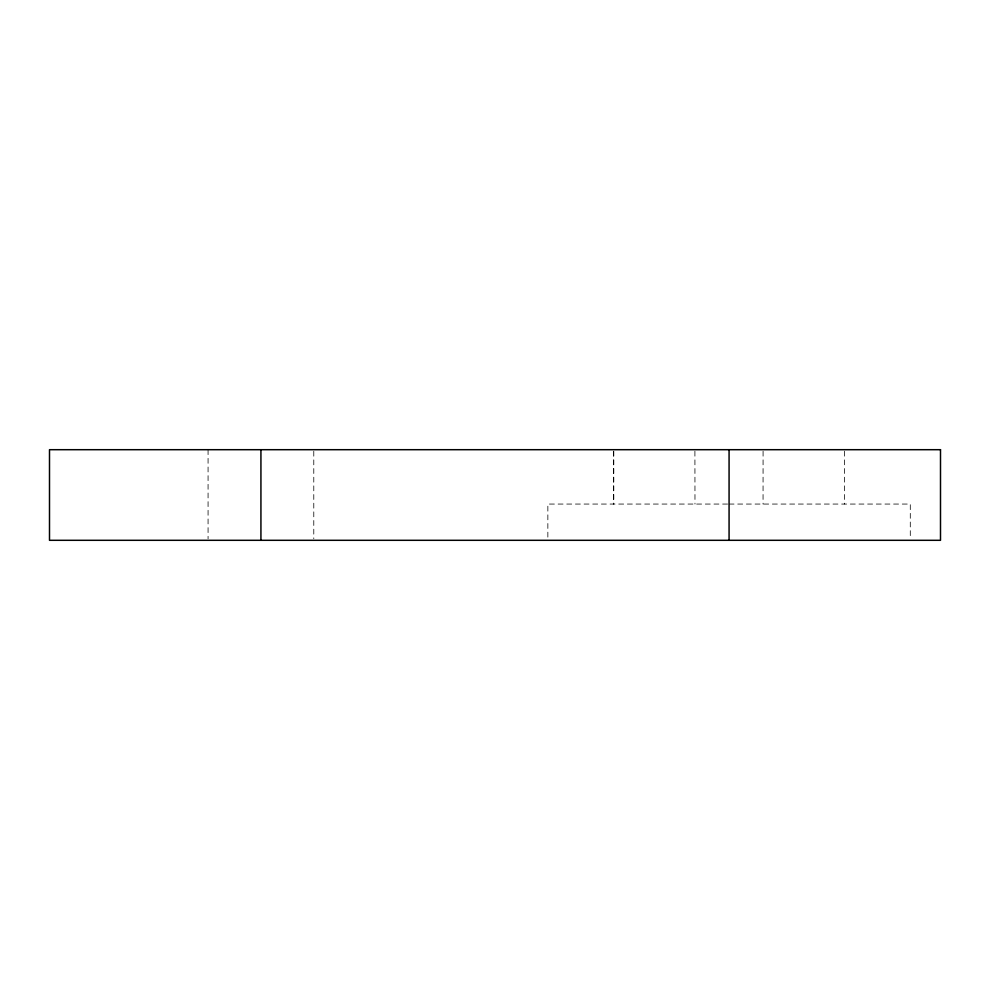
<?xml version="1.0" encoding="UTF-8"?>
<svg xmlns="http://www.w3.org/2000/svg" width="990" height="990" viewBox="0 0 990 990"><rect width="100%" height="100%" fill="white"/><g stroke="black" fill="none" stroke-linecap="round" stroke-linejoin="round"><path stroke-width="0.74" stroke-dasharray="4.95 3.71" d="M727.588 504.059L547.854 504.059L547.854 538.795M729.073 504.059L910.293 504.059L910.293 538.795M844.569 451.205L844.606 504.059M763.08 451.205L763.055 504.059M694.906 451.205L694.98 504.059M613.75 451.205L613.75 504.059M613.676 451.205L613.676 504.059M313.781 451.23L313.781 538.77M208.073 449.695L208.073 538.77"/><path stroke-width="1.49" d="M729.073 449.695L729.073 540.305M260.927 449.695L260.927 540.305M940.5 449.695L49.5 449.695L49.5 540.305L940.5 540.305L940.5 449.695"/></g></svg>
